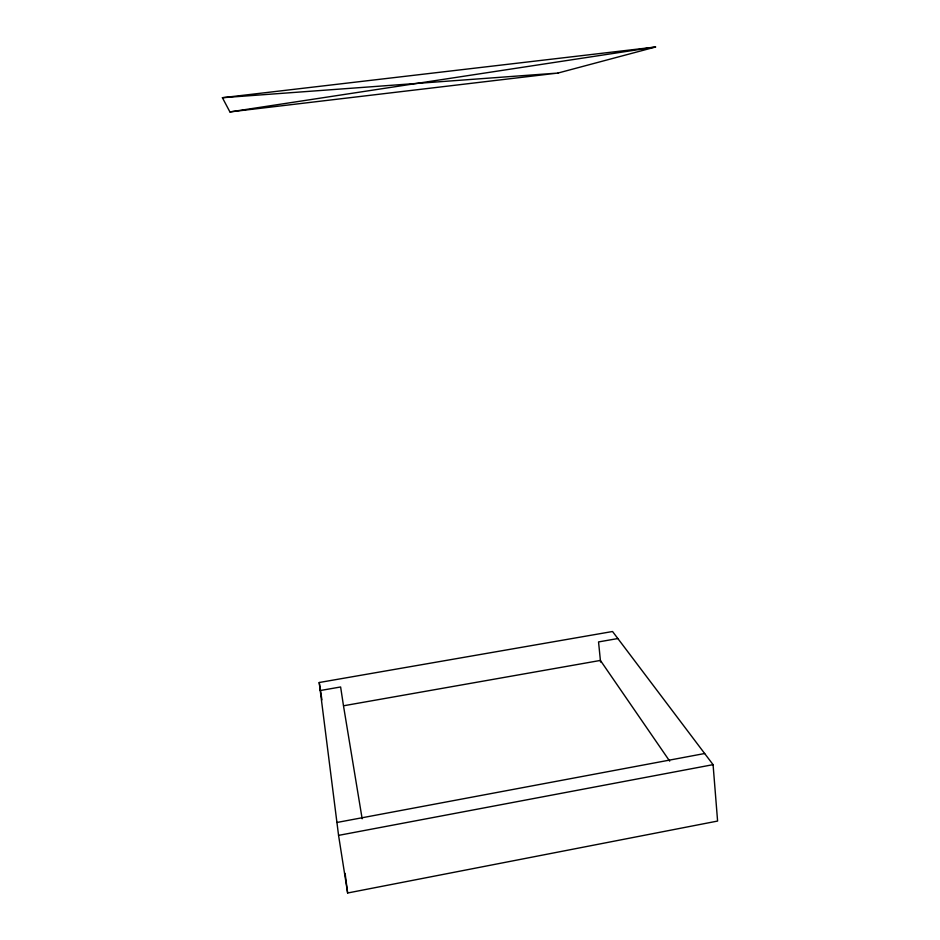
<?xml version="1.0" encoding="UTF-8"?>
<svg xmlns="http://www.w3.org/2000/svg" width="940" height="940" viewBox="0 0 940 940"><rect width="100%" height="100%" fill="white"/><g stroke="black" fill="none" stroke-linecap="round" stroke-linejoin="round"><path stroke-width="1.41" d="M557.984 73.05L655.568 47L222.404 97.713L229.912 111.919L557.984 73.05L222.404 97.713M347.636 893L717.596 821.055L713.072 764.655L612.539 631.504L319.224 682.511L338.565 835.378L347.636 893L345.109 873.389M338.565 835.378L713.072 764.655M336.931 822.477L704.659 753.516M320.235 690.536L340.621 686.976L343.429 705.4M617.85 638.542L598.545 641.926L600.566 662.054M229.912 111.919L655.568 47M669.691 761.153L600.402 660.432L343.488 705.787L362.159 818.799M319.224 682.511L321.938 699.83"/></g></svg>
